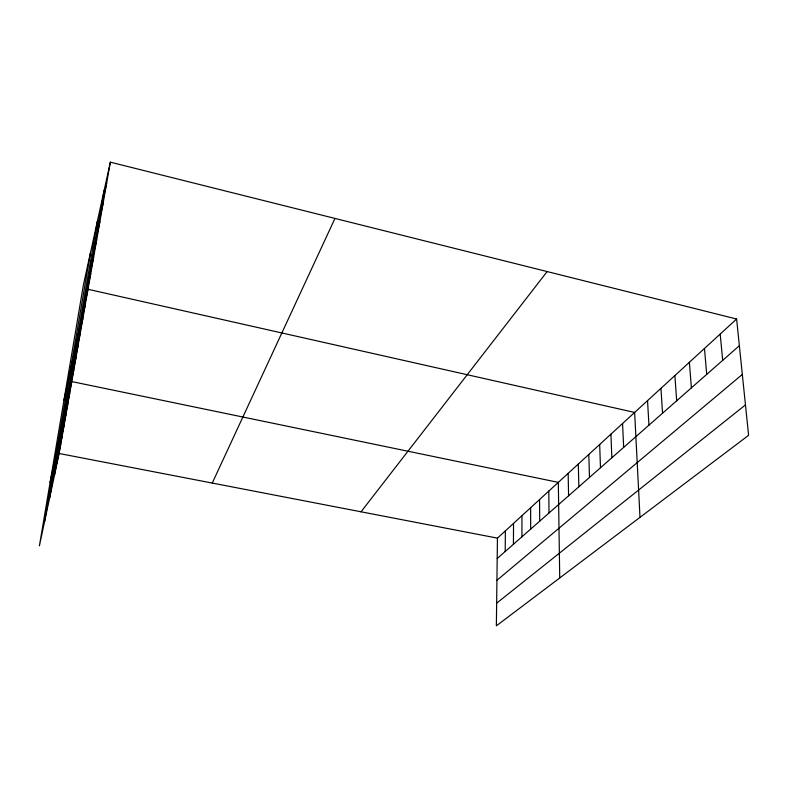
<?xml version="1.0" encoding="UTF-8"?>
<svg xmlns="http://www.w3.org/2000/svg" width="788" height="788" viewBox="0 0 788 788"><rect width="100%" height="100%" fill="white"/><g stroke="black" fill="none" stroke-linecap="round" stroke-linejoin="round"><path stroke-width="1.18" d="M521.922 536.786L521.952 515.677M513.431 544.252L513.54 523.39M505.197 551.492L505.374 530.866M736.613 319.022L497.445 538.135L496.361 625.839L748.6 435.321L736.613 319.022L110.34 162.161L83.38 285.039L39.4 545.857L59.13 453.494L110.34 162.161M44.512 521.942L90.472 252.721M49.664 497.819L97.545 220.482M54.559 474.908L104.193 190.184M62.971 426.623L67.847 403.88M61.178 436.936L65.985 414.478M59.435 446.904L64.192 424.712M57.76 456.548L62.449 434.621M56.125 465.875L60.765 444.205M77.549 343.046L82.907 318.214M75.224 356.373L80.514 331.856M72.988 369.188L78.209 344.986M70.831 381.53L75.983 357.634M68.763 393.419L73.836 369.818M50.077 482.502L71.767 381.579L558.318 482.374L559.736 577.968M64.833 415.946L69.777 392.926M90.945 266.186L96.727 239.65M88 283.089L93.683 256.918M85.173 299.273L90.778 273.446M63.956 400.225L88 289.285L634.645 412.439L639.994 517.352M79.962 329.187L85.4 304.04M100.647 210.563L106.695 182.924M97.259 229.978L103.218 202.713M94.028 248.496L99.899 221.605M212.258 483.064L334.959 218.424M361.042 511.796L547.138 271.565M497.198 558.525L739.361 345.696M496.923 580.303L742.326 374.438M496.647 603.184L745.468 404.904M59.13 453.494L497.445 538.135M720.202 334.053L722.685 360.352M704.472 348.463L706.708 374.399M689.382 362.293L691.381 387.863M674.883 375.581L676.675 400.787M660.945 388.346L662.541 413.207M647.539 400.619L648.948 425.156M622.569 423.501L623.653 447.387M610.927 434.168L611.852 457.749M599.678 444.471L600.476 467.757M588.813 454.43L589.483 477.42M578.313 464.053L578.855 486.757M568.148 473.361L568.581 495.78M548.793 491.091L549.019 512.968M539.563 499.543L539.701 521.163M530.629 507.738L530.679 529.093"/></g></svg>
